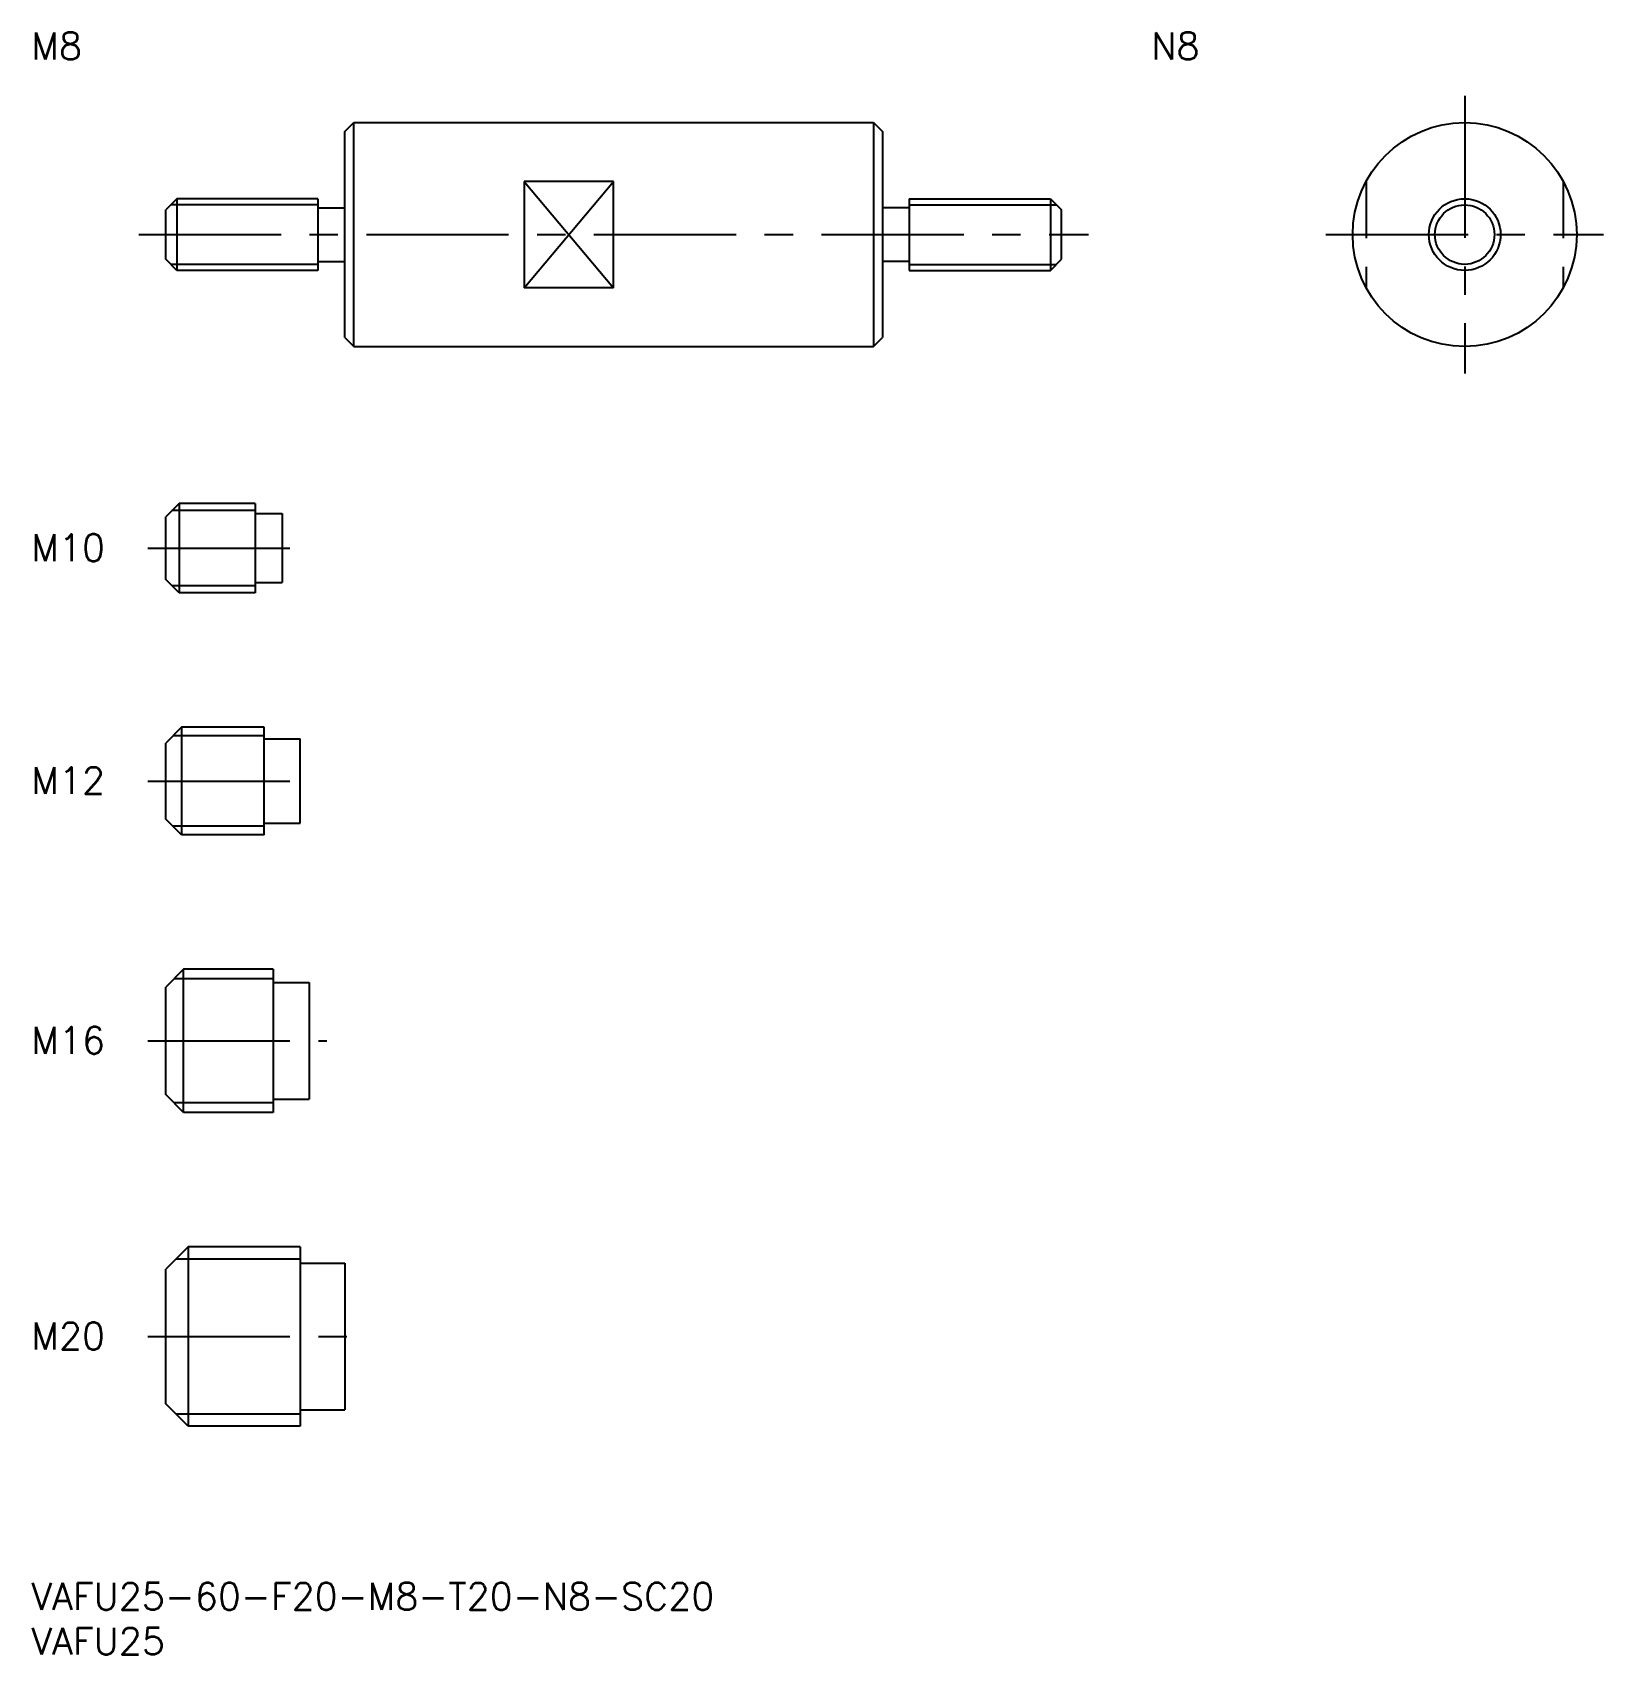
# Model space of a CAD drawing. Extents: x 0 to 175, y -8 to 173.
import ezdxf

# ---------------------------------------------------------------- set-up
doc = ezdxf.new("R2010")
doc.units = 0
doc.header["$LTSCALE"] = 0.5
doc.linetypes.add('CENTER', pattern=[50.8, 31.75, -6.35, 6.35, -6.35])
doc.linetypes.add('DASHED', pattern=[19.05, 12.7, -6.35])
for name, color, linetype in [('MSM_CENTER', 1, 'CENTER'), ('MSM_CONTINUOUS', 7, 'CONTINUOUS'), ('MSM_DASHED', 4, 'DASHED'), ('MSM_NARROW', 5, 'CONTINUOUS'), ('MSM_PART_NUMBER', 7, 'CONTINUOUS')]:
    doc.layers.add(name, color=color, linetype=linetype)
doc.styles.get("Standard").update_dxf_attribs({"font": 'txt.shx', "height": 1, "bigfont": 'bigfont.shx'})

# ---------------------------------------------------------------- blocks, each defined once
blk = doc.blocks.new('*U14')
at = {"layer": 'MSM_PART_NUMBER'}
blk.add_text('VAFU25-60-F20-M8-T20-N8-SC20', height=3, dxfattribs=at).set_placement((0, -3))
blk = doc.blocks.new('*U15')
at = {"layer": 'MSM_PART_NUMBER'}
blk.add_text('VAFU25', height=3, dxfattribs=at).set_placement((0, -8))
blk = doc.blocks.new('*U16')
at = {"layer": 'MSM_PART_NUMBER'}
blk.add_text('M20', height=3, dxfattribs=at).set_placement((0, 26.06))
blk = doc.blocks.new('*U17')
at = {"layer": 'MSM_PART_NUMBER'}
blk.add_text('M16', height=3, dxfattribs=at).set_placement((0, 59.06))
blk = doc.blocks.new('*U18')
at = {"layer": 'MSM_PART_NUMBER'}
blk.add_text('M12', height=3, dxfattribs=at).set_placement((0, 88.06))
blk = doc.blocks.new('*U19')
at = {"layer": 'MSM_PART_NUMBER'}
blk.add_text('M10', height=3, dxfattribs=at).set_placement((0, 114.06))
blk = doc.blocks.new('*U20')
at = {"layer": 'MSM_PART_NUMBER'}
blk.add_text('M8', height=3, dxfattribs=at).set_placement((0, 170.06))
blk = doc.blocks.new('*U21')
at = {"layer": 'MSM_PART_NUMBER'}
blk.add_text('N8', height=3, dxfattribs=at).set_placement((125, 170.06))

msp = doc.modelspace()

# ---------------------------------------------------------------- linework, layer by layer
at = {"layer": 'MSM_CENTER'}
for p, q in [((160, 166), (160, 135)), ((12, 150.5), (118, 150.5)), ((144.5, 150.5), (175.5, 150.5)), ((13, 115.5), (30, 115.5)), ((13, 89.5), (32, 89.5)), ((13, 60.5), (33, 60.5)), ((13, 27.5), (37, 27.5))]:
    msp.add_line(p, q, dxfattribs=at)
at = {"layer": 'MSM_CONTINUOUS'}
for p, q in [((35, 162), (36, 163)), ((36, 163), (94, 163)), ((36, 138), (36, 163)), ((94, 163), (94, 138)), ((94, 163), (95, 162)), ((35, 139), (35, 162)), ((95, 162), (95, 139)), ((55, 156.44), (55, 144.56)), ((65, 156.44), (55, 156.44)), ((65, 144.56), (65, 156.44)), ((16.25, 154.5), (15, 153.25)), ((32, 154.5), (16.25, 154.5)), ((16.25, 154.5), (16.25, 146.5)), ((32, 154.5), (32, 146.5)), ((98, 154.5), (113.75, 154.5)), ((98, 154.5), (98, 146.5)), ((113.75, 154.5), (115, 153.25)), ((113.75, 154.5), (113.75, 146.5)), ((15, 147.75), (15, 153.25)), ((32, 153.5), (35, 153.5)), ((98, 153.5), (95, 153.5)), ((115, 147.75), (115, 153.25)), ((16.25, 146.5), (15, 147.75)), ((32, 147.5), (35, 147.5)), ((98, 147.5), (95, 147.5)), ((113.75, 146.5), (115, 147.75)), ((32, 146.5), (16.25, 146.5)), ((98, 146.5), (113.75, 146.5)), ((65, 144.56), (55, 144.56)), ((35, 139), (36, 138)), ((36, 138), (94, 138)), ((94, 138), (95, 139)), ((16.5, 120.5), (15, 119)), ((25, 120.5), (16.5, 120.5)), ((16.5, 120.5), (16.5, 110.5)), ((25, 120.5), (25, 110.5)), ((15, 112), (15, 119)), ((25, 119.35), (28, 119.35)), ((28, 119.35), (28, 111.65)), ((16.5, 110.5), (15, 112)), ((25, 110.5), (16.5, 110.5)), ((25, 111.65), (28, 111.65)), ((16.75, 95.5), (15, 93.75)), ((26, 95.5), (16.75, 95.5)), ((16.75, 95.5), (16.75, 83.5)), ((26, 83.5), (26, 95.5)), ((26, 94.2), (30, 94.2)), ((30, 84.8), (30, 94.2)), ((15, 85.25), (15, 93.75)), ((16.75, 83.5), (15, 85.25)), ((26, 83.5), (16.75, 83.5)), ((26, 84.8), (30, 84.8)), ((17, 68.5), (15, 66.5)), ((27, 68.5), (17, 68.5)), ((17, 52.5), (17, 68.5)), ((27, 68.5), (27, 52.5)), ((27, 67), (31, 67)), ((31, 67), (31, 54)), ((15, 54.5), (15, 66.5)), ((17, 52.5), (15, 54.5)), ((27, 54), (31, 54)), ((27, 52.5), (17, 52.5)), ((17.5, 37.5), (15, 35)), ((30, 37.5), (17.5, 37.5)), ((17.5, 37.5), (17.5, 17.5)), ((30, 37.5), (30, 17.5)), ((15, 20), (15, 35)), ((30, 35.7), (35, 35.7)), ((35, 35.7), (35, 19.3)), ((17.5, 17.5), (15, 20)), ((30, 19.3), (35, 19.3)), ((30, 17.5), (17.5, 17.5))]:
    msp.add_line(p, q, dxfattribs=at)
for radius in [12.5, 4]:
    msp.add_circle((160, 150.5), radius, dxfattribs=at)
at = {"layer": 'MSM_DASHED'}
for p, q in [((149, 156.44), (149, 144.56)), ((171, 156.44), (171, 144.56))]:
    msp.add_line(p, q, dxfattribs=at)
at = {"layer": 'MSM_NARROW'}
for p, q in [((55, 156.44), (65, 144.56)), ((55, 144.56), (65, 156.44)), ((32, 153.82), (15.57, 153.82)), ((98, 153.82), (114.43, 153.82)), ((32, 147.18), (15.57, 147.18)), ((98, 147.18), (114.43, 147.18)), ((25, 119.69), (15.69, 119.69)), ((25, 111.31), (15.69, 111.31)), ((26, 94.55), (15.8, 94.55)), ((26, 84.45), (15.8, 84.45)), ((27, 67.42), (15.92, 67.42)), ((27, 53.58), (15.92, 53.58)), ((30, 36.15), (16.15, 36.15)), ((30, 18.85), (16.15, 18.85))]:
    msp.add_line(p, q, dxfattribs=at)
msp.add_circle((160, 150.5), 3.32, dxfattribs=at)

# ---------------------------------------------------------------- block references
at = {"layer": 'MSM_CONTINUOUS'}
for name in ['*U20', '*U21', '*U19', '*U18', '*U17', '*U16', '*U14', '*U15']:
    msp.add_blockref(name, (0, 0), dxfattribs=at)

doc.saveas('drawing.dxf')
